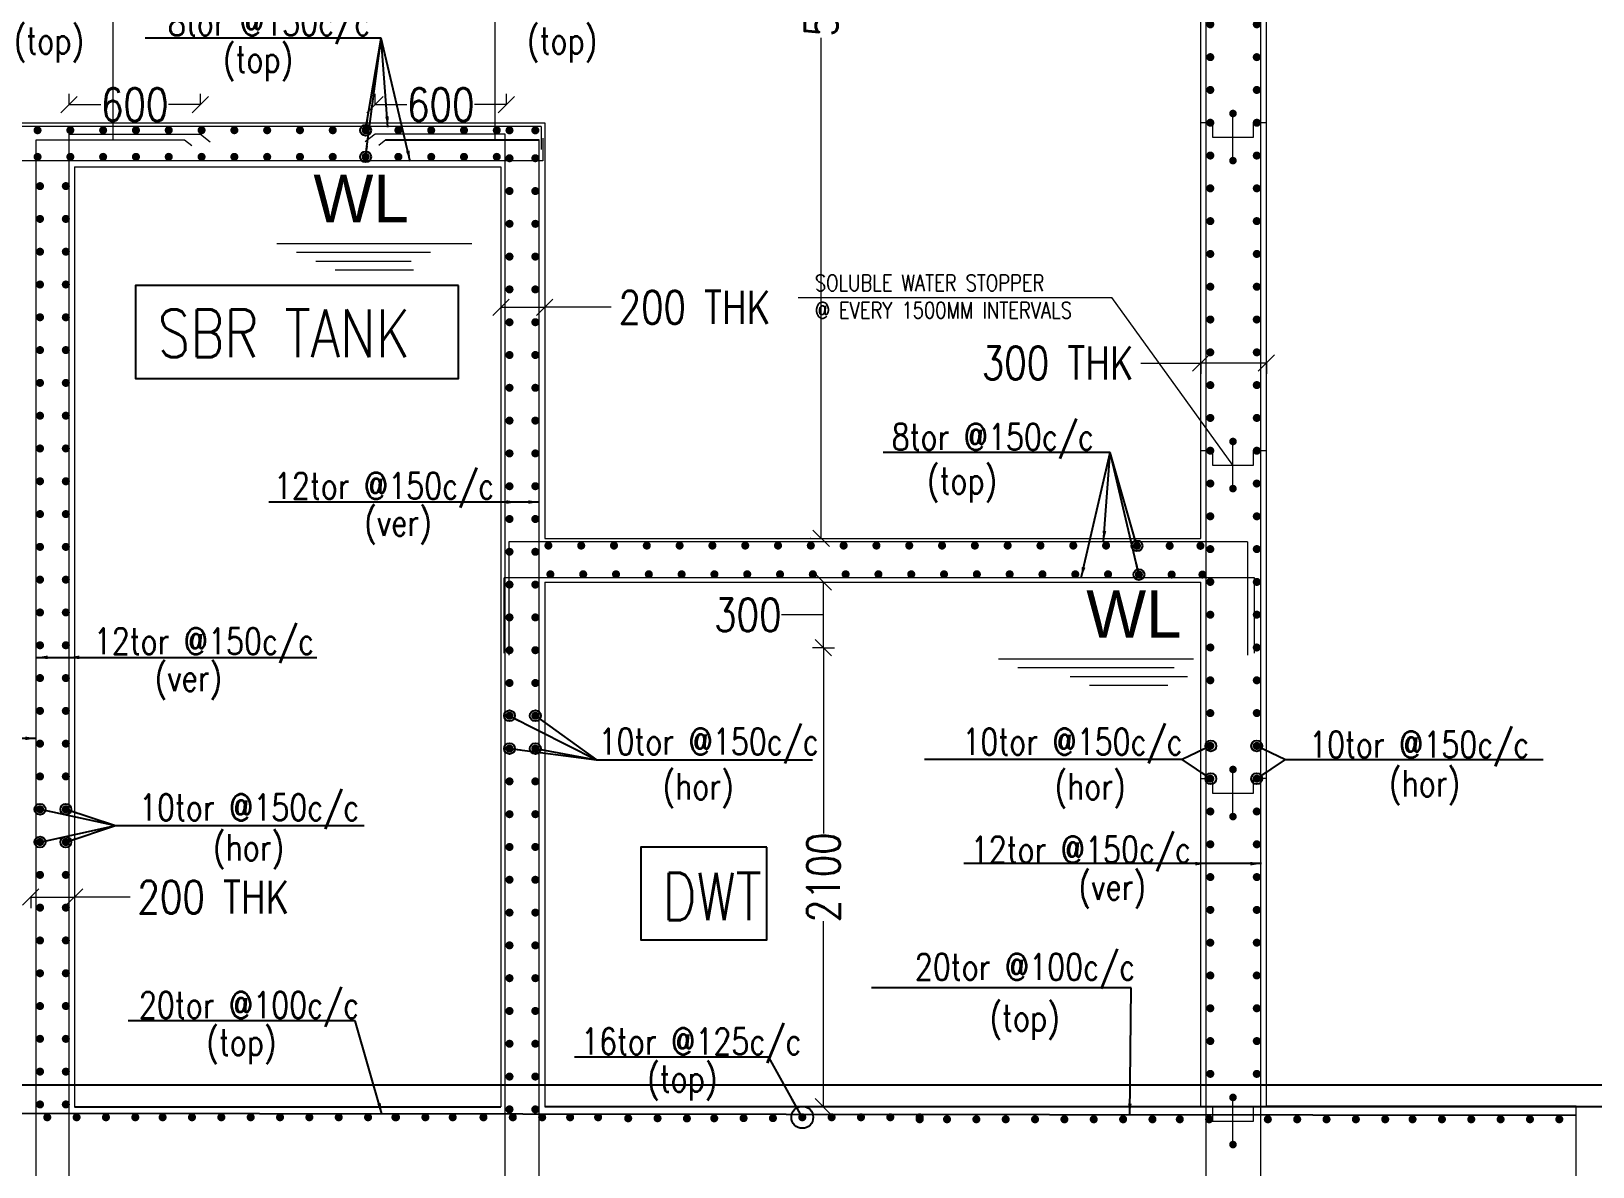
# Model space of a CAD drawing. Header units: millimetres. Extents: x -586673698 to -573385747, y -389867798 to -389752240.
# Drawn here: x -586549473 to -586542333, y -389843997 to -389838803 of the extents above; entities that cross this region are included whole.
import ezdxf
from ezdxf.enums import TextEntityAlignment as Align

# ---------------------------------------------------------------- set-up
doc = ezdxf.new("R2010")
doc.units = ezdxf.units.MM
doc.header["$LTSCALE"] = 100
for name, color, linetype, lineweight in [('BEAMS', 3, 'Continuous', 9), ('dim', 11, 'Continuous', 13), ('FOOTING', 6, 'Continuous', 13), ('REIN', 1, 'Continuous', 20)]:
    doc.layers.add(name, color=color, linetype=linetype, lineweight=lineweight)
for name, color, linetype in [('DT-PL-SHAFT', 230, 'Continuous'), ('Layer1', 7, 'Continuous'), ('text', 7, 'Continuous')]:
    doc.layers.add(name, color=color, linetype=linetype)
doc.styles.add('combine', font='romanc.shx', dxfattribs={"width": 0.8})
doc.styles.add('simplex-0.8', font='simplex.shx', dxfattribs={"width": 0.8})
doc.styles.add('TIMESNEWROMAN', font='times.ttf')
doc.dimstyles.new('75 ISO', dxfattribs={"dimtxt": 100, "dimasz": 75, "dimexe": 75, "dimexo": 0.7, "dimgap": 0.4, "dimtad": 0, "dimtoh": 1, "dimdec": 0, "dimdsep": 46, "dimtxsty": 'combine', "dimblk": 'OBLIQUE', "dimcen": 0, "dimclrd": 11, "dimclre": 2, "dimclrt": 4, "dimadec": 1, "dimazin": 2, "dimtfac": 1, "dimtdec": 0, "dimtmove": 2, "dimatfit": 3, "dimldrblk": 'OBLIQUE', "dimfxl": 0, "dimtolj": 1, "dimtzin": 0, "dimlwd": -1, "dimlwe": -1, "dimarcsym": 0})
doc.dimstyles.new('FOOTINF DIM', dxfattribs={"dimtxt": 250, "dimasz": 40, "dimexe": 50, "dimexo": 80, "dimgap": 35, "dimtad": 1, "dimtoh": 1, "dimdec": 0, "dimzin": 1, "dimdsep": 46, "dimtxsty": 'TIMESNEWROMAN', "dimblk": 'TICK', "dimcen": 2, "dimclrd": 7, "dimclre": 250, "dimclrt": 32, "dimadec": 1, "dimazin": 0, "dimtfac": 1, "dimtdec": 0, "dimtix": 1, "dimtmove": 1, "dimatfit": 3, "dimfxl": 0, "dimlwd": -1, "dimlwe": -1, "dimarcsym": 0})

# ---------------------------------------------------------------- blocks, each defined once
blk = doc.blocks.new('_Oblique')
at = {"color": 0, "linetype": 'ByBlock', "lineweight": -2}
blk.add_line((-0.5, -0.5), (0.5, 0.5), dxfattribs=at)
blk = doc.blocks.new('*D590')
at = {"layer": 'Defpoints', "color": 0, "transparency": 16777216}
for p in [(-586545652.9, -389841622.6, 30.4), (-586545850.7, -389843722.5), (-586545625.1, -389843722.5)]:
    blk.add_point(p, dxfattribs=at)
at = {"layer": 'dim', "color": 2, "transparency": 16777216}
for p, q in [((-586545850.4, -389841622.6), (-586545900.7, -389841622.6)), ((-586545850, -389843722.5), (-586545900.7, -389843722.5))]:
    blk.add_line(p, q, dxfattribs=at)
at = {"layer": 'dim', "color": 11, "transparency": 16777216}
for p, q in [((-586545850.7, -389841622.6), (-586545850.7, -389842472.1)), ((-586545850.7, -389843722.5), (-586545850.7, -389842872.9))]:
    blk.add_line(p, q, dxfattribs=at)
at = {"layer": 'dim', "color": 11, "transparency": 16777216, "xscale": 75, "yscale": 75, "zscale": 75}
for p, rotation in [((-586545850.7, -389841622.6), 90), ((-586545850.7, -389843722.5), 270)]:
    blk.add_blockref('_Oblique', p, dxfattribs=dict(at, rotation=rotation))
at = {"layer": 'dim', "color": 4, "transparency": 16777216, "insert": (-586545850.7, -389842672.5), "char_height": 150, "attachment_point": 5, "rotation": 90, "style": 'simplex-0.8'}
blk.add_mtext('\\A1;2100', dxfattribs=at)
blk = doc.blocks.new('*D591')
at = {"layer": 'Defpoints', "color": 0, "transparency": 16777216}
for p in [(-586545950.7, -389841322.6), (-586545850.7, -389841322.6), (-586545850.7, -389841622.6)]:
    blk.add_point(p, dxfattribs=at)
at = {"layer": 'dim', "color": 2, "transparency": 16777216}
for p, q in [((-586545851.4, -389841322.6), (-586545800.7, -389841322.6)), ((-586545850.7, -389841622.6), (-586545800.7, -389841622.6))]:
    blk.add_line(p, q, dxfattribs=at)
at = {"layer": 'dim', "color": 11, "transparency": 16777216}
for p, q in [((-586545850.7, -389841622.6), (-586545850.7, -389841322.6)), ((-586546041.1, -389841472.6), (-586546041.9, -389841472.6)), ((-586545850.7, -389841472.6), (-586546041.1, -389841472.6))]:
    blk.add_line(p, q, dxfattribs=at)
at = {"layer": 'dim', "color": 11, "transparency": 16777216, "xscale": 75, "yscale": 75, "zscale": 75}
for p, rotation in [((-586545850.7, -389841322.6), 90), ((-586545850.7, -389841622.6), 270)]:
    blk.add_blockref('_Oblique', p, dxfattribs=dict(at, rotation=rotation))
at = {"layer": 'dim', "color": 4, "transparency": 16777216, "insert": (-586546196.5, -389841472.6), "char_height": 150, "attachment_point": 5, "style": 'simplex-0.8'}
blk.add_mtext('\\A1;300', dxfattribs=at)
blk = doc.blocks.new('*U533')
at = {"layer": 'REIN', "lineweight": 13, "const_width": 18.4}
for points in [[(-97.1, 0, -1), (-115.5, 0, -1)], [(115.5, 0, -1), (97.1, 0, -1)]]:
    blk.add_lwpolyline(points, format="xyb", close=True, dxfattribs=at)
blk = doc.blocks.new('*U532')
at = {"layer": 'Layer1', "color": 0, "linetype": 'ByBlock', "lineweight": -2}
for p in [(0, 7500), (0, 7350), (0, 7200), (0, 7050), (0, 6900), (0, 6750), (0, 6600), (0, 6450), (0, 6300), (0, 6150), (0, 6000), (0, 5850), (0, 5700), (0, 5550), (0, 5400), (0, 5250), (0, 5100), (0, 4950), (0, 4800), (0, 4650), (0, 4500), (0, 4350), (0, 4200), (0, 4050), (0, 3900), (0, 3750), (0, 3600), (0, 3450), (0, 3300), (0, 3150), (0, 3000), (0, 2850), (0, 2700), (0, 2550), (0, 2400), (0, 2250), (0, 2100), (0, 1950), (0, 1800), (0, 1650), (0, 1500), (0, 1350), (0, 1200), (0, 1050), (0, 900), (0, 750), (0, 600), (0, 450), (0, 300), (0, 150), (0, 0)]:
    blk.add_blockref('*U533', p, dxfattribs=at)
blk = doc.blocks.new('*D595')
at = {"layer": 'Defpoints', "color": 0, "transparency": 16777216}
for p in [(-586544125.1, -389840140.5, 2.9), (-586543825.1, -389840140.5, 2.9), (-586544125.1, -389840320.5)]:
    blk.add_point(p, dxfattribs=at)
at = {"layer": 'dim', "color": 11, "transparency": 16777216}
for p in [(-586544399, -389840320.5), (-586543825.1, -389840320.5)]:
    blk.add_line(p, (-586544125.1, -389840320.5), dxfattribs=at)
at = {"layer": 'dim', "color": 2, "transparency": 16777216}
for p, q in [((-586544125.1, -389840319.8), (-586544125.1, -389840370.5)), ((-586543825.1, -389840319.8), (-586543825.1, -389840370.5))]:
    blk.add_line(p, q, dxfattribs=at)
at = {"layer": 'dim', "color": 11, "transparency": 16777216, "xscale": 75, "yscale": 75, "zscale": 75, "rotation": 180}
blk.add_blockref('_Oblique', (-586544125.1, -389840320.5), dxfattribs=at)
at = {"layer": 'dim', "color": 11, "transparency": 16777216, "xscale": 75, "yscale": 75, "zscale": 75}
blk.add_blockref('_Oblique', (-586543825.1, -389840320.5), dxfattribs=at)
at = {"layer": 'dim', "color": 4, "transparency": 16777216, "insert": (-586544779.4, -389840320.5), "char_height": 150, "attachment_point": 5, "style": 'simplex-0.8'}
blk.add_mtext('\\A1;300 THK', dxfattribs=at)
blk = doc.blocks.new('TICK')
at = {"color": 13, "const_width": 0.1}
for points in [[(0, -3), (0, 3)], [(-2.121, -2.121), (2.121, 2.121)], [(-3, 0), (3, 0)]]:
    blk.add_lwpolyline(points, dxfattribs=at)
blk = doc.blocks.new('*D629')
at = {"layer": 'Defpoints', "color": 0, "transparency": 16777216}
for p in [(-586547325.2, -389840009.1, 2.9), (-586547125.2, -389839999.6, 2.9), (-586547125.2, -389840065.6)]:
    blk.add_point(p, dxfattribs=at)
at = {"layer": 'dim', "color": 2, "transparency": 16777216}
for p, q in [((-586547325.2, -389840064.9), (-586547325.2, -389840115.6)), ((-586547125.2, -389840064.9), (-586547125.2, -389840115.6))]:
    blk.add_line(p, q, dxfattribs=at)
at = {"layer": 'dim', "color": 11, "transparency": 16777216}
for p in [(-586547325.2, -389840065.6), (-586546820.8, -389840065.6)]:
    blk.add_line(p, (-586547125.2, -389840065.6), dxfattribs=at)
at = {"layer": 'dim', "color": 11, "transparency": 16777216, "xscale": 75, "yscale": 75, "zscale": 75, "rotation": 180}
blk.add_blockref('_Oblique', (-586547325.2, -389840065.6), dxfattribs=at)
at = {"layer": 'dim', "color": 11, "transparency": 16777216, "xscale": 75, "yscale": 75, "zscale": 75}
blk.add_blockref('_Oblique', (-586547125.2, -389840065.6), dxfattribs=at)
at = {"layer": 'dim', "color": 4, "transparency": 16777216, "insert": (-586546440.4, -389840065.6), "char_height": 150, "attachment_point": 5, "style": 'simplex-0.8'}
blk.add_mtext('\\A1;200 THK', dxfattribs=at)
blk = doc.blocks.new('*D630')
at = {"layer": 'Defpoints', "color": 0, "transparency": 16777216}
for p in [(-586549475.2, -389842706.8, 2.9), (-586549275.2, -389842706.7, 2.9), (-586549275.2, -389842763.2)]:
    blk.add_point(p, dxfattribs=at)
at = {"layer": 'dim', "color": 2, "transparency": 16777216}
for p, q in [((-586549475.2, -389842762.5), (-586549475.2, -389842813.2)), ((-586549275.2, -389842762.5), (-586549275.2, -389842813.2))]:
    blk.add_line(p, q, dxfattribs=at)
at = {"layer": 'dim', "color": 11, "transparency": 16777216}
for p in [(-586549475.2, -389842763.2), (-586549020.8, -389842763.2)]:
    blk.add_line(p, (-586549275.2, -389842763.2), dxfattribs=at)
at = {"layer": 'dim', "color": 11, "transparency": 16777216, "xscale": 75, "yscale": 75, "zscale": 75, "rotation": 180}
blk.add_blockref('_Oblique', (-586549475.2, -389842763.2), dxfattribs=at)
at = {"layer": 'dim', "color": 11, "transparency": 16777216, "xscale": 75, "yscale": 75, "zscale": 75}
blk.add_blockref('_Oblique', (-586549275.2, -389842763.2), dxfattribs=at)
at = {"layer": 'dim', "color": 4, "transparency": 16777216, "insert": (-586548640.4, -389842763.2), "char_height": 150, "attachment_point": 5, "style": 'simplex-0.8'}
blk.add_mtext('\\A1;200 THK', dxfattribs=at)
blk = doc.blocks.new('*D632')
at = {"layer": 'Defpoints', "color": 0, "transparency": 16777216}
for p in [(-586545860.9, -389836121.5, 1272), (-586545860.9, -389836121.5), (-586545860.9, -389841122.6, 1292.3)]:
    blk.add_point(p, dxfattribs=at)
at = {"layer": 'dim', "color": 11, "transparency": 16777216}
for p, q in [((-586545860.9, -389836121.5), (-586545860.9, -389838410.2)), ((-586545860.9, -389841122.6), (-586545860.9, -389838833.8))]:
    blk.add_line(p, q, dxfattribs=at)
at = {"layer": 'dim', "color": 2, "transparency": 16777216}
for p, q in [((-586545812.9, -389836121.5), (-586545810.9, -389836121.5)), ((-586545908.9, -389841122.6), (-586545910.9, -389841122.6))]:
    blk.add_line(p, q, dxfattribs=at)
at = {"layer": 'dim', "color": 11, "transparency": 16777216, "xscale": 75, "yscale": 75, "zscale": 75}
for p, rotation in [((-586545860.9, -389836121.5), 90), ((-586545860.9, -389841122.6), 270)]:
    blk.add_blockref('_Oblique', p, dxfattribs=dict(at, rotation=rotation))
at = {"layer": 'dim', "color": 4, "transparency": 16777216, "insert": (-586545860.9, -389838622), "char_height": 150, "attachment_point": 5, "rotation": 90, "style": 'simplex-0.8'}
blk.add_mtext('\\A1;\\A1;5000', dxfattribs=at)
blk = doc.blocks.new('*D636')
at = {"layer": 'Defpoints', "color": 0, "transparency": 16777216}
for p in [(-586548699.8, -389839138.7), (-586549300.2, -389839274.6, 2.6), (-586548699.8, -389839274.6, 2.6)]:
    blk.add_point(p, dxfattribs=at)
at = {"layer": 'dim', "color": 2, "transparency": 16777216}
for p, q in [((-586549300.2, -389839139.4), (-586549300.2, -389839088.7)), ((-586548699.8, -389839139.4), (-586548699.8, -389839088.7))]:
    blk.add_line(p, q, dxfattribs=at)
at = {"layer": 'dim', "color": 11, "transparency": 16777216}
for p, q in [((-586549300.2, -389839138.7), (-586549154.7, -389839138.7)), ((-586548699.8, -389839138.7), (-586548845.3, -389839138.7))]:
    blk.add_line(p, q, dxfattribs=at)
at = {"layer": 'dim', "color": 11, "transparency": 16777216, "xscale": 75, "yscale": 75, "zscale": 75, "rotation": 180}
blk.add_blockref('_Oblique', (-586549300.2, -389839138.7), dxfattribs=at)
at = {"layer": 'dim', "color": 11, "transparency": 16777216, "xscale": 75, "yscale": 75, "zscale": 75}
blk.add_blockref('_Oblique', (-586548699.8, -389839138.7), dxfattribs=at)
at = {"layer": 'dim', "color": 4, "transparency": 16777216, "insert": (-586549000, -389839138.7), "char_height": 150, "attachment_point": 5, "style": 'simplex-0.8'}
blk.add_mtext('\\A1;600', dxfattribs=at)
blk = doc.blocks.new('*D637')
at = {"layer": 'Defpoints', "color": 0, "transparency": 16777216}
for p in [(-586547900.7, -389839138.7), (-586547900.7, -389839274.4, 2.6), (-586547300.2, -389839274.4, 2.6)]:
    blk.add_point(p, dxfattribs=at)
at = {"layer": 'dim', "color": 2, "transparency": 16777216}
for p, q in [((-586547900.7, -389839139.4), (-586547900.7, -389839088.7)), ((-586547300.2, -389839139.4), (-586547300.2, -389839088.7))]:
    blk.add_line(p, q, dxfattribs=at)
at = {"layer": 'dim', "color": 11, "transparency": 16777216}
for p, q in [((-586547900.7, -389839138.7), (-586547755.1, -389839138.7)), ((-586547300.2, -389839138.7), (-586547445.8, -389839138.7))]:
    blk.add_line(p, q, dxfattribs=at)
at = {"layer": 'dim', "color": 11, "transparency": 16777216, "xscale": 75, "yscale": 75, "zscale": 75, "rotation": 180}
blk.add_blockref('_Oblique', (-586547900.7, -389839138.7), dxfattribs=at)
at = {"layer": 'dim', "color": 11, "transparency": 16777216, "xscale": 75, "yscale": 75, "zscale": 75}
blk.add_blockref('_Oblique', (-586547300.2, -389839138.7), dxfattribs=at)
at = {"layer": 'dim', "color": 4, "transparency": 16777216, "insert": (-586547600.4, -389839138.7), "char_height": 150, "attachment_point": 5, "style": 'simplex-0.8'}
blk.add_mtext('\\A1;600', dxfattribs=at)
blk = doc.blocks.new('R5T')
at = {"layer": 'REIN', "color": 4, "lineweight": 20}
for p, q in [((3073208.5, -1156624.9), (3073208.5, -1156515.7)), ((3073133, -1156537), (3073161, -1156537)), ((3073161, -1156570.3), (3073161, -1156537)), ((3073283, -1156536.5), (3073256.1, -1156536.5)), ((3073256.1, -1156536.5), (3073256.1, -1156570.3)), ((3073256.1, -1156570.3), (3073161, -1156570.3))]:
    blk.add_line(p, q, dxfattribs=at)
at = {"layer": 'REIN', "color": 4, "linetype": 'Continuous', "lineweight": 20, "const_width": 8.82}
for points in [[(3073204.1, -1156515.7, 1), (3073212.9, -1156515.7, 1)], [(3073204.1, -1156624.9, 1), (3073212.9, -1156624.9, 1)]]:
    blk.add_lwpolyline(points, format="xyb", close=True, dxfattribs=at)
blk = doc.blocks.new('*U537')
at = {"layer": 'REIN', "lineweight": 13, "const_width": 18.4}
blk.add_lwpolyline([(9.2, 0, -1), (-9.2, 0, -1)], format="xyb", close=True, dxfattribs=at)

msp = doc.modelspace()

# ---------------------------------------------------------------- linework, layer by layer
at = {"color": 13, "lineweight": 5}
for p, q in [((-586549098.9, -389839299.6, -1289.9), (-586549098.9, -389838748.4, -1289.9)), ((-586547351.8, -389839299.6, -1289.9), (-586547351.8, -389838748.4, -1289.9)), ((-586545965.9, -389840020.2, -1271.7), (-586544532.4, -389840020.2, -1271.7)), ((-586543978, -389840787.1, -1286.2), (-586544532.4, -389840020.2, -1271.7))]:
    msp.add_line(p, q, dxfattribs=at)
at = {"color": 1}
for p, q in [((-586547850.9, -389839299.6, -1289.9), (-586547150.2, -389839299.5, -1283)), ((-586553275.1, -389843747.6, -1243.1), (-586542409.3, -389843760.4, -1271))]:
    msp.add_line(p, q, dxfattribs=at)
for p, q in [((-586566519.8, -389843621.2, -1271), (-586540153.7, -389843621.2, -1271)), ((-586544736.7, -389843721.2, -1271), (-586540153.7, -389843721.2, -1271))]:
    msp.add_line(p, q)
at = {"color": 3}
for p, q in [((-586549275.2, -389843722.6, -1284.5), (-586547325.2, -389843722.6, -1336.4)), ((-586544125.1, -389843722.6, -1268), (-586547125.2, -389843722.4, -1281.5)), ((-586542409.3, -389843721.4, -1271), (-586543825.1, -389843721.4, -1226.8))]:
    msp.add_line(p, q, dxfattribs=at)
at = {"layer": 'BEAMS', "elevation": -1271}
msp.add_lwpolyline([(-586542408.7, -389844772.6), (-586542408.7, -389844290.6), (-586542469.8, -389844277.8), (-586542347.2, -389844264.8), (-586542409.3, -389844232.1), (-586542409.3, -389843721.4)], dxfattribs=at)
at = {"layer": 'dim'}
for p, q in [((-586545948.4, -389842135.7, -1246.7), (-586546888.2, -389842135.7, -1294.5)), ((-586542579.6, -389842134.5, -1312.1), (-586543738, -389842134.5, -1274.1)), ((-586547998.4, -389842435.7, -1294.5), (-586549088, -389842435.7, -1294.5))]:
    msp.add_line(p, q, dxfattribs=at)
at = {"layer": 'DT-PL-SHAFT', "color": 215, "lineweight": 15, "ltscale": 5, "true_color": 0xa953a0}
msp.add_line((-586547075.5, -389841622.6, -1288.4), (-586544125.1, -389841622.6, -1240.6), dxfattribs=at)
at = {"layer": 'DT-PL-SHAFT', "color": 11, "lineweight": 15, "ltscale": 5, "true_color": 0xf27172}
for points, elevation in [([(-586547735.7, -389839855.5), (-586548171.7, -389839855.5)], -1280.3), ([(-586547724.6, -389839895.8), (-586548082.8, -389839895.8)], -1280.3), ([(-586544186.7, -389841755.5), (-586544722.7, -389841755.5)], -1283.3), ([(-586544275.6, -389841795.8), (-586544633.8, -389841795.8)], -1283.3)]:
    msp.add_lwpolyline(points, dxfattribs=dict(at, elevation=elevation))
at = {"layer": 'FOOTING', "color": 3, "linetype": 'Continuous', "lineweight": 9, "ltscale": 0.8}
for p, q in [((-586549775.2, -389839222.6, -1288.4), (-586547125.2, -389839222.6, -1295)), ((-586549175.2, -389839422.6, -1285.3), (-586548725.2, -389839422.6, -1285.3)), ((-586547125.2, -389841122.5, -1281.5), (-586544124.8, -389841122.6, -1237.6))]:
    msp.add_line(p, q, dxfattribs=at)
at = {"layer": 'Layer1'}
for points, elevation in [([(-586547518.9, -389839966.7), (-586548996, -389839966.7), (-586548996, -389840391.7), (-586547518.9, -389840391.7)], -1289.2), ([(-586546109.6, -389842534.3), (-586546685, -389842534.3), (-586546685, -389842959.3), (-586546109.6, -389842959.3)], -2567.6)]:
    msp.add_lwpolyline(points, close=True, dxfattribs=dict(at, elevation=elevation))
at = {"layer": 'REIN', "lineweight": 13}
for p, q in [((-586547140.7, -389839238.3, -1300.1), (-586549759.6, -389839238.3, -1289.8)), ((-586549450.2, -389839299.6, -1289.9), (-586548772.4, -389839299.6, -1289.9)), ((-586549300.2, -389839274.6, -1286), (-586548699.8, -389839274.6, -1286)), ((-586548699.8, -389839274.6, -1286), (-586548654.1, -389839309.1, -1288.5)), ((-586547900.7, -389839274.4, -1321.6), (-586547946.3, -389839308.9, -1324.1)), ((-586547305.4, -389839274.4, -1321.6), (-586547900.7, -389839274.4, -1321.6)), ((-586543911.5, -389841138.3, -1240.2), (-586547288.8, -389841138.3, -1300.3))]:
    msp.add_line(p, q, dxfattribs=at)
at = {"layer": 'REIN', "lineweight": 13, "const_width": 18.4, "elevation": -1304.1}
for points in [[(-586549453.4, -389839255.8, 1), (-586549435, -389839255.8, 1)], [(-586549303.4, -389839255.8, 1), (-586549285, -389839255.8, 1)], [(-586549153.4, -389839255.8, 1), (-586549135, -389839255.8, 1)], [(-586549003.4, -389839255.8, 1), (-586548985, -389839255.8, 1)], [(-586548853.4, -389839255.8, 1), (-586548835, -389839255.8, 1)], [(-586548703.4, -389839255.8, 1), (-586548685, -389839255.8, 1)], [(-586548553.4, -389839255.8, 1), (-586548535, -389839255.8, 1)], [(-586548403.4, -389839255.8, 1), (-586548385, -389839255.8, 1)], [(-586548253.4, -389839255.8, 1), (-586548235, -389839255.8, 1)], [(-586548103.4, -389839255.8, 1), (-586548085, -389839255.8, 1)], [(-586547953.4, -389839255.8, 1), (-586547935, -389839255.8, 1)], [(-586547803.4, -389839255.8, 1), (-586547785, -389839255.8, 1)], [(-586547653.4, -389839255.8, 1), (-586547635, -389839255.8, 1)], [(-586547503.4, -389839255.8, 1), (-586547485, -389839255.8, 1)], [(-586547353.4, -389839255.8, 1), (-586547335, -389839255.8, 1)]]:
    msp.add_lwpolyline(points, format="xyb", close=True, dxfattribs=at)

# ---------------------------------------------------------------- block references
at = {"layer": 'Layer1', "color": 0, "linetype": 'ByBlock', "lineweight": -2, "extrusion": (0, 0, -1), "zscale": -1}
for p in [(586547286.1, -389839256.3, 1271), (586547168, -389839256.3, 1271), (586549432.9, -389839961.4, 1271), (586549314.8, -389839961.4, 1271), (586547286.1, -389839983.9, 1271), (586547168, -389839983.9, 1271), (586549432.9, -389840111.4, 1271), (586549314.8, -389840111.4, 1271), (586547286.1, -389840133.9, 1271), (586547168, -389840133.9, 1271), (586549432.9, -389840261.4, 1271), (586549314.8, -389840261.4, 1271), (586547286.1, -389840283.9, 1271), (586547168, -389840283.9, 1271), (586549432.9, -389840411.4, 1271), (586549314.8, -389840411.4, 1271), (586547286.1, -389840433.9, 1271), (586547168, -389840433.9, 1271), (586549432.9, -389840561.4, 1271), (586549314.8, -389840561.4, 1271), (586547286.1, -389840583.9, 1271), (586547168, -389840583.9, 1271), (586549432.9, -389840711.4, 1271), (586549314.8, -389840711.4, 1271), (586547286.1, -389840733.9, 1271), (586547168, -389840733.9, 1271), (586549432.9, -389840861.4, 1271), (586549314.8, -389840861.4, 1271), (586547286.1, -389840883.9, 1271), (586547168, -389840883.9, 1271), (586549432.9, -389841011.4, 1271), (586549314.8, -389841011.4, 1271), (586547286.1, -389841033.9, 1271), (586547168, -389841033.9, 1271), (586549432.9, -389841161.4, 1271), (586549314.8, -389841161.4, 1271), (586547286.1, -389841183.9, 1271), (586547168, -389841183.9, 1271), (586547108.3, -389841155.5, 1271), (586546958.3, -389841155.5, 1271), (586546808.3, -389841155.5, 1271), (586546658.3, -389841155.5, 1271), (586546508.3, -389841155.5, 1271), (586546358.3, -389841155.5, 1271), (586546208.3, -389841155.5, 1271), (586546058.3, -389841155.5, 1271), (586545908.3, -389841155.5, 1271), (586545758.3, -389841155.5, 1271), (586545758.3, -389841155.5, 1271), (586545608.3, -389841155.5, 1271), (586545458.3, -389841155.5, 1271), (586545308.3, -389841155.5, 1271), (586545158.3, -389841155.5, 1271), (586545008.3, -389841155.5, 1271), (586544858.3, -389841155.5, 1271), (586544708.3, -389841155.5, 1271), (586544558.3, -389841155.5, 1271), (586544417.4, -389841156.7, 1271), (586544267.4, -389841156.7, 1271), (586544126.6, -389841156.7, 1271), (586549432.9, -389841761.4, 1271), (586549314.8, -389841761.4, 1271), (586547286.1, -389841783.9, 1271), (586547168, -389841783.9, 1271), (586549432.9, -389841911.4, 1271), (586549314.8, -389841911.4, 1271), (586547286.1, -389841933.9, 1271), (586547168, -389841933.9, 1271), (586549432.9, -389842061.4, 1271), (586549314.8, -389842061.4, 1271), (586547286.1, -389842083.9, 1271), (586547168, -389842083.9, 1271), (586549432.9, -389842211.4, 1271), (586549314.8, -389842211.4, 1271), (586547286.1, -389842233.9, 1271), (586547168, -389842233.9, 1271), (586549432.9, -389842361.4, 1271), (586549314.8, -389842361.4, 1271), (586547286.1, -389842383.9, 1271), (586547168, -389842383.9, 1271), (586549432.9, -389842511.4, 1271), (586549314.8, -389842511.4, 1271), (586547286.1, -389842533.9, 1271), (586547168, -389842533.9, 1271), (586549432.9, -389842661.4, 1271), (586549314.8, -389842661.4, 1271), (586547286.1, -389842683.9, 1271), (586547168, -389842683.9, 1271), (586549432.9, -389842811.4, 1271), (586549314.8, -389842811.4, 1271), (586547286.1, -389842833.9, 1271), (586547168, -389842833.9, 1271), (586549432.9, -389842961.4, 1271), (586549314.8, -389842961.4, 1271), (586547286.1, -389842983.9, 1271), (586547168, -389842983.9, 1271), (586549432.9, -389843111.4, 1271), (586549314.8, -389843111.4, 1271), (586547286.1, -389843133.9, 1271), (586547168, -389843133.9, 1271), (586549432.9, -389843261.4, 1271), (586549314.8, -389843261.4, 1271), (586547286.1, -389843283.9, 1271), (586547168, -389843283.9, 1271), (586549432.9, -389843411.4, 1271), (586549314.8, -389843411.4, 1271), (586547286.1, -389843433.9, 1271), (586547168, -389843433.9, 1271), (586549432.9, -389843561.4, 1271), (586549314.8, -389843561.4, 1271), (586547286.1, -389843583.9, 1271), (586547168, -389843583.9, 1271), (586549432.9, -389843711.4, 1271), (586549399.8, -389843770.2, 1271), (586549314.8, -389843711.4, 1271), (586549265.6, -389843770.2, 1271), (586549131.4, -389843770.2, 1271), (586548997.2, -389843770.2, 1271), (586548872.2, -389843770.2, 1271), (586548738, -389843770.2, 1271), (586548603.8, -389843770.2, 1271), (586548469.6, -389843770.2, 1271), (586548335.4, -389843770.2, 1271), (586548201.2, -389843770.2, 1271), (586548067, -389843770.2, 1271), (586547932.8, -389843770.2, 1271), (586547807.8, -389843770.2, 1271), (586547804.9, -389843770.2, 1271), (586547670.7, -389843770.2, 1271), (586547545.7, -389843770.2, 1271), (586547405.2, -389843770.2, 1271), (586547286.1, -389843733.9, 1271), (586547271, -389843770.2, 1271), (586547168, -389843733.9, 1271), (586547136.8, -389843770.2, 1271), (586547008.9, -389843770.2, 1271), (586546881, -389843770.2, 1271), (586545947.4, -389843770.2, 1271), (586545813.2, -389843770.2, 1271), (586545679, -389843770.2, 1271), (586545544.8, -389843770.2, 1271), (586545410.6, -389843770.2, 1271), (586546743.4, -389843774.8, 1271), (586546609.2, -389843774.5, 1271), (586546475, -389843775.5, 1271), (586546350, -389843774.8, 1271), (586546215.8, -389843774.1, 1271), (586546081.6, -389843774.1, 1271), (586545410.6, -389843779.4, 1271), (586545285.6, -389843779.4, 1271), (586545151.4, -389843779.4, 1271), (586545017.2, -389843779.4, 1271), (586544883, -389843779.4, 1271), (586544748.8, -389843779.4, 1271), (586544614.6, -389843779.4, 1271), (586544480.4, -389843779.4, 1271), (586544346.2, -389843779.4, 1271), (586544221.2, -389843779.4, 1271), (586544087, -389843779.4, 1271), (586543818.6, -389843779.4, 1271), (586543684.4, -389843779.4, 1271), (586543550.2, -389843779.4, 1271), (586543416, -389843779.4, 1271), (586543281.8, -389843779.4, 1271), (586543156.8, -389843779.4, 1271), (586543022.6, -389843779.4, 1271), (586542888.4, -389843779.4, 1271), (586542754.2, -389843779.4, 1271), (586542620, -389843779.4, 1271), (586542485.8, -389843779.4, 1271)]:
    msp.add_blockref('*U537', p, dxfattribs=at)
at = {"layer": 'text', "color": 7, "xscale": -1.97445126585514, "yscale": 1.97445126585514, "zscale": 1.97445126585514}
for p in [(-580476077.6, -387557195.5, -1286.2), (-580476077.6, -387558695.5, -1286.2), (-580476077.6, -387560195.5, -1286.2)]:
    msp.add_blockref('R5T', p, dxfattribs=at)

# ---------------------------------------------------------------- texts
at = {"layer": 'DT-PL-SHAFT', "color": 140, "lineweight": 15, "style": 'simplex-0.8', "width": 0.8}
for s, p in [('SBR TANK', (-586548895, -389840293.3, -1294.3)), ('DWT', (-586546587, -389842869.2, -2572.7))]:
    msp.add_text(s, height=217.15, dxfattribs=at).set_placement(p)
at = {"layer": 'text', "color": 4, "style": 'simplex-0.8', "width": 0.8}
for s, height, p in [('8tor @150c/c', 119.993, (-586547922.2, -389838858.4, -52.2)), ('(top)', 119.99, (-586549231.9, -389838941.8, -1289.9)), ('(top)', 119.99, (-586546885.1, -389838941.8, -1289.9)), ('(top)', 119.99, (-586548275.4, -389839026.9, -52.2)), ('8tor @150c/c', 119.993, (-586544612.9, -389840754.2, -1243.7)), ('12tor @150c/c', 119.993, (-586547355.5, -389840978.2, -1290.7)), ('(top)', 119.99, (-586545056.4, -389840954.2, -1243.7)), ('(ver)', 119.99, (-586547642.2, -389841146.4, -1290.7)), ('10tor @150c/c', 119.993, (-586545871.3, -389842147.6, -1287.7)), ('10tor @150c/c', 119.993, (-586544207.4, -389842148.2, -1291.5)), ('10tor @150c/c', 119.993, (-586542622.2, -389842161.2, -1274.1)), ('(hor)', 119.99, (-586546261.4, -389842352.2, -1324.9)), ('(hor)', 119.99, (-586544469, -389842352.5, -1321.9)), ('(hor)', 119.99, (-586542939.8, -389842338.9, -1274.7)), ('10tor @150c/c', 119.993, (-586547972.2, -389842449, -1294.5)), ('(hor)', 119.99, (-586548316.9, -389842631.8, -1294.5)), ('12tor @150c/c', 119.993, (-586544169.2, -389842641.4, -1267.9)), ('(ver)', 119.99, (-586544376.1, -389842811.6, -2603)), ('20tor @100c/c', 119.993, (-586544424.8, -389843178.2, 3.8)), ('20tor @100c/c', 119.993, (-586547972.9, -389843353.1, 3.8)), ('(top)', 119.99, (-586544770.2, -389843411.4, 3.8)), ('(top)', 119.99, (-586548351.7, -389843522.8, 3.8)), ('16tor @125c/c', 119.993, (-586545950.9, -389843519.1, 59.9)), ('(top)', 119.99, (-586546335.8, -389843689.3, 59.9))]:
    msp.add_text(s, height=height, dxfattribs=at).set_placement(p, align=Align.BOTTOM_RIGHT)
at = {"layer": 'text', "color": 4, "insert": (-586545889.7, -389839916.5, -1248.8), "char_height": 75, "width": 5753.674, "attachment_point": 1, "style": 'simplex-0.8'}
msp.add_mtext('SOLUBLE WATER STOPPER \\P@ EVERY 1500MM INTERVALS', dxfattribs=at)

# ---------------------------------------------------------------- dimensions: what is measured, and where the dimension line sits
at = {"layer": 'dim'}
dim = msp.add_linear_dim(base=(-586548699.8, -389839138.7, -1292.4), p1=(-586549300.2, -389839274.6, -1289.9), p2=(-586548699.8, -389839274.6, -1289.9), angle=180, dimstyle='75 ISO', override={"dimtxt": 150, "dimexe": 50, "dimtxsty": 'simplex-0.8', "dimtmove": 1}, dxfattribs=at)
dim.commit()
dim.dimension.update_dxf_attribs({"geometry": '*D636', "text_midpoint": (-586549000, -389839138.7, -1292.4)})
dim = msp.add_linear_dim(base=(-586547900.6589, -389839138.7308, -1292.4429), p1=(-586547300.2227, -389839274.4426, -1289.8828), p2=(-586547900.6589, -389839274.4426, -1289.8828), dimstyle='75 ISO', override={"dimtxt": 150, "dimexe": 50, "dimtxsty": 'simplex-0.8', "dimtmove": 1}, dxfattribs=at)
dim.commit()
dim.dimension.update_dxf_attribs({"geometry": '*D637', "text_midpoint": (-586547600.4408, -389839138.7308, -1292.4429)})
for base, p1, p2, picture, middle in [((-586547125.2, -389840065.6, -1291.3), (-586547325.2, -389840009.1, -1288.4), (-586547125.2, -389839999.6, -1288.4), '*D629', (-586546440.4, -389840147, -1291.3)), ((-586549275.2, -389842763.2, -1314.8), (-586549475.2, -389842706.8, -1311.9), (-586549275.2, -389842706.7, -1311.9), '*D630', (-586548640.4, -389842844.6, -1314.8))]:
    dim = msp.add_linear_dim(base=base, p1=p1, p2=p2, text='<> THK', dimstyle='75 ISO', override={"dimtxt": 150, "dimexe": 50, "dimtxsty": 'simplex-0.8', "dimtmove": 1, "dimfxl": 0.7, "dimfxlon": 1}, dxfattribs=at)
    dim.commit()
    dim.dimension.update_dxf_attribs({"geometry": picture, "text_midpoint": middle, "dimtype": 160})
dim = msp.add_linear_dim(base=(-586544125.1, -389840320.5, -1237.6), p1=(-586543825.1, -389840140.5, -1234.7), p2=(-586544125.1, -389840140.5, -1234.7), angle=180, text='<> THK', dimstyle='75 ISO', override={"dimtxt": 150, "dimexe": 50, "dimtxsty": 'simplex-0.8', "dimtmove": 1, "dimfxl": 0.7, "dimfxlon": 1}, dxfattribs=at)
dim.commit()
dim.dimension.update_dxf_attribs({"geometry": '*D595', "text_midpoint": (-586544779.4, -389840310.2, -1237.6), "dimtype": 160})

# ---------------------------------------------------------------- leaders
at = {"color": 13, "lineweight": 5}
for points, override in [([(-586547944.2, -389839255.8, -43.7), (-586547872.2, -389838834.7, -43.7), (-586548952.6, -389838834.7, -43.7)], {"dimasz": 50, "dimtad": 0, "dimclrd": 11, "dimldrblk": 'Origin', "dimfxl": 100, "dimfxlon": 1, "dimarcsym": 1}), ([(-586547842.5, -389839242.5, -40.1), (-586547872.2, -389838834.7, -40.1)], {"dimasz": 50, "dimtad": 0, "dimclrd": 11, "dimfxl": 100, "dimfxlon": 1, "dimarcsym": 1}), ([(-586544417.4, -389841156.7, -1286.2), (-586544539.8, -389840730.5, -1286.2), (-586545578, -389840730.5, -1286.2)], {"dimasz": 50, "dimtad": 0, "dimclrd": 11, "dimldrblk": 'Origin', "dimfxl": 100, "dimfxlon": 1, "dimarcsym": 1}), ([(-586544569.5, -389841138.3, -1282.6), (-586544539.8, -389840730.5, -1282.6)], {"dimasz": 50, "dimtad": 0, "dimclrd": 11, "dimfxl": 100, "dimfxlon": 1, "dimarcsym": 1}), ([(-586547250.2, -389840956.4, -1285.7), (-586548386.6, -389840956.4, -1285.7)], {"dimasz": 50, "dimtad": 0, "dimclrd": 11, "dimfxl": 100, "dimfxlon": 1, "dimarcsym": 1}), ([(-586547150.1, -389840956.4, -1284.1), (-586548136.6, -389840956.4, -1284.1)], {"dimasz": 50, "dimtad": 0, "dimclrd": 11, "dimfxl": 100, "dimfxlon": 1, "dimarcsym": 1}), ([(-586547286.1, -389841933.9, -1289.4), (-586546888.2, -389842135.7, -1289.4)], {"dimasz": 50, "dimtad": 0, "dimclrd": 11, "dimldrblk": 'Origin', "dimfxl": 100, "dimfxlon": 1, "dimarcsym": 1}), ([(-586547168, -389841933.9, -1289.4), (-586546888.2, -389842135.7, -1289.4), (-586545900.5, -389842135.7, -1289.4)], {"dimasz": 50, "dimtad": 0, "dimclrd": 11, "dimldrblk": 'Origin', "dimfxl": 100, "dimfxlon": 1, "dimarcsym": 1}), ([(-586549450, -389842037.1, -1283.6), (-586550736.2, -389842037.1, -1283.6)], {"dimasz": 50, "dimtad": 0, "dimclrd": 11, "dimfxl": 100, "dimfxlon": 1, "dimarcsym": 1}), ([(-586547286.1, -389842083.9, -1289.4), (-586546887.8, -389842135.1, -1289.4)], {"dimasz": 50, "dimtad": 0, "dimclrd": 11, "dimldrblk": 'Origin', "dimfxl": 100, "dimfxlon": 1, "dimarcsym": 1}), ([(-586547168, -389842083.9, -1289.4), (-586546888.2, -389842135.7, -1289.4)], {"dimasz": 50, "dimtad": 0, "dimclrd": 11, "dimldrblk": 'Origin', "dimfxl": 100, "dimfxlon": 1, "dimarcsym": 1}), ([(-586544079.3, -389842071.6, -1286.4), (-586544210.4, -389842134.5, -1286.4), (-586545389.2, -389842134.5, -1286.4)], {"dimasz": 50, "dimtad": 0, "dimclrd": 11, "dimldrblk": 'Origin', "dimfxl": 100, "dimfxlon": 1, "dimarcsym": 1}), ([(-586543869.1, -389842071.6, -1286.4), (-586543738, -389842134.5, -1286.4), (-586542559.3, -389842134.5, -1286.4)], {"dimasz": 50, "dimtad": 0, "dimclrd": 11, "dimldrblk": 'Origin', "dimfxl": 100, "dimfxlon": 1, "dimarcsym": 1}), ([(-586544079.3, -389842221.6, -1286.4), (-586544210.4, -389842134.5, -1286.4)], {"dimasz": 50, "dimtad": 0, "dimclrd": 11, "dimldrblk": 'Origin', "dimfxl": 100, "dimfxlon": 1, "dimarcsym": 1}), ([(-586543869.1, -389842221.6, -1286.4), (-586543738, -389842134.5, -1286.4)], {"dimasz": 50, "dimtad": 0, "dimclrd": 11, "dimldrblk": 'Origin', "dimfxl": 100, "dimfxlon": 1, "dimarcsym": 1}), ([(-586549432.9, -389842361.4, -1289.4), (-586549087.6, -389842435.7, -1289.4)], {"dimasz": 50, "dimtad": 0, "dimclrd": 11, "dimldrblk": 'Origin', "dimfxl": 100, "dimfxlon": 1, "dimarcsym": 1}), ([(-586549314.8, -389842361.4, -1289.4), (-586549088, -389842435.7, -1289.4), (-586547950.4, -389842435.7, -1289.4)], {"dimasz": 50, "dimtad": 0, "dimclrd": 11, "dimldrblk": 'Origin', "dimfxl": 100, "dimfxlon": 1, "dimarcsym": 1}), ([(-586549432.9, -389842511.4, -1289.4), (-586549088, -389842435.7, -1289.4)], {"dimasz": 50, "dimtad": 0, "dimclrd": 11, "dimldrblk": 'Origin', "dimfxl": 100, "dimfxlon": 1, "dimarcsym": 1}), ([(-586549314.8, -389842511.4, -1289.4), (-586549088, -389842435.7, -1289.4)], {"dimasz": 50, "dimtad": 0, "dimclrd": 11, "dimldrblk": 'Origin', "dimfxl": 100, "dimfxlon": 1, "dimarcsym": 1}), ([(-586544099.9, -389842610.1, -1286.9), (-586545209.3, -389842610.1, -1286.9)], {"dimasz": 50, "dimtad": 0, "dimclrd": 11, "dimfxl": 100, "dimfxlon": 1, "dimarcsym": 1}), ([(-586543848.1, -389842610.2, -1280.2), (-586544330.4, -389842610.2, -1280.2)], {"dimasz": 50, "dimtad": 0, "dimclrd": 11, "dimfxl": 100, "dimfxlon": 1, "dimarcsym": 1}), ([(-586544450.1, -389843758, 9), (-586544443.1, -389843178.2, 9), (-586545631.1, -389843178.2, 9)], {"dimasz": 50, "dimtad": 0, "dimclrd": 11, "dimfxl": 100, "dimfxlon": 1, "dimarcsym": 1}), ([(-586547869.4, -389843754.3, 9), (-586547991.2, -389843329.4, 9), (-586549029.4, -389843329.4, 9)], {"dimasz": 50, "dimtad": 0, "dimclrd": 11, "dimfxl": 100, "dimfxlon": 1, "dimarcsym": 1}), ([(-586545947.4, -389843770.2, 58.3), (-586546100.7, -389843495.4, 58.3), (-586546989.1, -389843495.4, 58.3)], {"dimasz": 100, "dimtad": 0, "dimclrd": 11, "dimldrblk": 'Origin', "dimfxl": 100, "dimfxlon": 1, "dimarcsym": 1})]:
    msp.add_leader(points, dimstyle='FOOTINF DIM', override=override, dxfattribs=at)

# ---------------------------------------------------------------- next in the draw order: texts
at = {"layer": 'DT-PL-SHAFT', "color": 140, "lineweight": 15, "char_height": 217.15, "width": 15478.707, "attachment_point": 5, "bg_fill": 2}
for insert in [(-586547964.8, -389839568, -1282.3), (-586544431.2, -389841468, -1282.3)]:
    msp.add_mtext('WL', dxfattribs=dict(at, insert=insert))

# ---------------------------------------------------------------- next in the draw order: linework, layer by layer
at = {"color": 1}
msp.add_line((-586547325.2, -389839422.5, -1317.8), (-586547325.2, -389839422.5, -1317.8), dxfattribs=at)
at = {"layer": 'DT-PL-SHAFT', "color": 11, "lineweight": 15, "ltscale": 5, "true_color": 0xf27172}
for points, elevation in [([(-586547457.8, -389839774.7), (-586548349.5, -389839774.7)], -1280.3), ([(-586547646.8, -389839815.1), (-586548260.6, -389839815.1)], -1280.3), ([(-586544158.7, -389841674.7), (-586545050.4, -389841674.7)], -1283.3), ([(-586544247.6, -389841715.1), (-586544961.5, -389841715.1)], -1283.3)]:
    msp.add_lwpolyline(points, dxfattribs=dict(at, elevation=elevation))
at = {"layer": 'FOOTING', "color": 3, "linetype": 'Continuous', "lineweight": 9, "ltscale": 0.8}
for p, q in [((-586543825.1, -389843721.4, -1226.8), (-586543825.1, -389835971.5, -1268)), ((-586547125.2, -389839222.6, -1281.5), (-586547125.2, -389841122.5, -1281.5)), ((-586549275.2, -389839422.6, -1286.1), (-586547325.2, -389839422.5, -1317.8)), ((-586549275.2, -389839422.6, -1284.5), (-586549275.2, -389843722.6, -1331.1)), ((-586547325.2, -389839422.5, -1317.8), (-586547325.2, -389843722.6, -1336.4)), ((-586547125.2, -389841322.6, -1281.5), (-586547125.2, -389843722.4, -1281.5)), ((-586547125.2, -389841322.6, -1281.5), (-586544125.1, -389841322.6, -1237.6))]:
    msp.add_line(p, q, dxfattribs=at)
at = {"layer": 'FOOTING', "color": 3, "linetype": 'Continuous', "lineweight": 9, "ltscale": 0.8, "elevation": -1283.3}
for points in [[(-586544125.1, -389841122.6), (-586544125.1, -389835971.5)], [(-586544125.1, -389843722.6), (-586544125.1, -389841322.6)]]:
    msp.add_lwpolyline(points, dxfattribs=at)
at = {"layer": 'REIN', "lineweight": 13}
for p, q in [((-586544100, -389844547.7, -1291.6), (-586544100, -389835992.5, -1271)), ((-586543850.1, -389844547.7, -1291.6), (-586543850.1, -389835986.4, -1271)), ((-586547140.7, -389839238.3, -1289.8), (-586547140.7, -389839343.8, -1289.8)), ((-586549450, -389844559.5, -1299.9), (-586549450.2, -389839299.6, -1289.9)), ((-586549300.2, -389844559.6, -1296), (-586549300.2, -389839274.6, -1286)), ((-586548772.4, -389839299.6, -1289.9), (-586548739.3, -389839325.1, -1292.4)), ((-586547850.9, -389839299.6, -1289.9), (-586547884, -389839325.1, -1292.4)), ((-586547305.4, -389844558.4, -1331.6), (-586547305.4, -389839274.4, -1321.6)), ((-586547149.8, -389844558.6, -1293.1), (-586547150.2, -389839299.6, -1283)), ((-586547133.8, -389839291.4, -1290.4), (-586547133.8, -389839396, -1287.7)), ((-586547133.8, -389839396, -1303), (-586549766.5, -389839396, -1287.7)), ((-586547288.8, -389841138.3, -1287.8), (-586547288.8, -389841656.3, -1287.8)), ((-586543911.5, -389841138.3, -1240.2), (-586543911.5, -389841656.3, -1240.2)), ((-586543878.9, -389841303.6, -1243.2), (-586547311, -389841303.5, -1303.3)), ((-586547311, -389841647.8, -1291.3), (-586547311, -389841303.5, -1290.8)), ((-586543878.9, -389841647.8, -1243.8), (-586543878.9, -389841303.6, -1243.3))]:
    msp.add_line(p, q, dxfattribs=at)
at = {"layer": 'REIN', "lineweight": 13, "const_width": 18.4, "elevation": -1304.1}
for points in [[(-586549453.4, -389839377.6, 1), (-586549435, -389839377.6, 1)], [(-586549303.4, -389839377.6, 1), (-586549285, -389839377.6, 1)], [(-586549153.4, -389839377.6, 1), (-586549135, -389839377.6, 1)], [(-586549003.4, -389839377.6, 1), (-586548985, -389839377.6, 1)], [(-586548853.4, -389839377.6, 1), (-586548835, -389839377.6, 1)], [(-586548703.4, -389839377.6, 1), (-586548685, -389839377.6, 1)], [(-586548553.4, -389839377.6, 1), (-586548535, -389839377.6, 1)], [(-586548403.4, -389839377.6, 1), (-586548385, -389839377.6, 1)], [(-586548253.4, -389839377.6, 1), (-586548235, -389839377.6, 1)], [(-586548103.4, -389839377.6, 1), (-586548085, -389839377.6, 1)], [(-586547953.4, -389839377.6, 1), (-586547935, -389839377.6, 1)], [(-586547803.4, -389839377.6, 1), (-586547785, -389839377.6, 1)], [(-586547653.4, -389839377.6, 1), (-586547635, -389839377.6, 1)], [(-586547503.4, -389839377.6, 1), (-586547485, -389839377.6, 1)], [(-586547353.4, -389839377.6, 1), (-586547335, -389839377.6, 1)]]:
    msp.add_lwpolyline(points, format="xyb", close=True, dxfattribs=at)

# ---------------------------------------------------------------- next in the draw order: block references
at = {"layer": 'Layer1', "xscale": -1}
msp.add_blockref('*U532', (-586543975.4, -389843571.6, -1274.1), dxfattribs=at)
at = {"layer": 'Layer1', "color": 0, "linetype": 'ByBlock', "lineweight": -2, "extrusion": (0, 0, -1), "zscale": -1}
for p in [(586547286.1, -389839383.9, 1271), (586547168, -389839383.9, 1271), (586549432.9, -389839511.4, 1271), (586549314.8, -389839511.4, 1271), (586547286.1, -389839533.9, 1271), (586547168, -389839533.9, 1271), (586549432.9, -389839661.4, 1271), (586549314.8, -389839661.4, 1271), (586547286.1, -389839683.9, 1271), (586547168, -389839683.9, 1271), (586549432.9, -389839811.4, 1271), (586549314.8, -389839811.4, 1271), (586547286.1, -389839833.9, 1271), (586547168, -389839833.9, 1271), (586549432.9, -389841311.4, 1271), (586549314.8, -389841311.4, 1271), (586547286.1, -389841333.9, 1271), (586547168, -389841333.9, 1271), (586547099.1, -389841286.7, 1271), (586546949.1, -389841286.7, 1271), (586546799.1, -389841286.7, 1271), (586546649.1, -389841286.7, 1271), (586546499.1, -389841286.7, 1271), (586546349.1, -389841286.7, 1271), (586546199.1, -389841286.7, 1271), (586546049.1, -389841286.7, 1271), (586545899.1, -389841286.7, 1271), (586545749.1, -389841286.7, 1271), (586545749.1, -389841286.7, 1271), (586545599.1, -389841286.7, 1271), (586545449.1, -389841286.7, 1271), (586545299.1, -389841286.7, 1271), (586545149.1, -389841286.7, 1271), (586544999.1, -389841286.7, 1271), (586544849.1, -389841286.7, 1271), (586544699.1, -389841286.7, 1271), (586544549.1, -389841286.7, 1271), (586544408.3, -389841287.9, 1271), (586544258.3, -389841287.9, 1271), (586544117.5, -389841287.9, 1271), (586549432.9, -389841461.4, 1271), (586549314.8, -389841461.4, 1271), (586547286.1, -389841483.9, 1271), (586547286.1, -389841483.9, 1271), (586547168, -389841483.9, 1271), (586547168, -389841483.9, 1271), (586549432.9, -389841611.4, 1271), (586549314.8, -389841611.4, 1271), (586547286.1, -389841633.9, 1271), (586547168, -389841633.9, 1271)]:
    msp.add_blockref('*U537', p, dxfattribs=at)
at = {"layer": 'text', "color": 7, "xscale": -1.97445126585514, "yscale": 1.97445126585514, "zscale": 1.97445126585514}
msp.add_blockref('R5T', (-580476077.6, -387555695.5, -1286.2), dxfattribs=at)

# ---------------------------------------------------------------- next in the draw order: texts
at = {"layer": 'text', "color": 4, "style": 'simplex-0.8', "width": 0.8}
for s, height, p in [('12tor @150c/c', 119.993, (-586548179.2, -389841688.6, -1308.3)), ('(ver)', 119.99, (-586548600.5, -389841856.8, -1308.3))]:
    msp.add_text(s, height=height, dxfattribs=at).set_placement(p, align=Align.BOTTOM_RIGHT)

# ---------------------------------------------------------------- next in the draw order: dimensions: what is measured, and where the dimension line sits
at = {"layer": 'dim'}
dim = msp.add_linear_dim(base=(-586545860.9, -389836121.5, -2555.3), p1=(-586545860.9, -389841122.6, -1263), p2=(-586545860.9, -389836121.5, -1283.3), angle=90, text='\\A1;5000', dimstyle='75 ISO', override={"dimtxt": 150, "dimexe": 50, "dimtxsty": 'simplex-0.8', "dimtmove": 1}, dxfattribs=at)
dim.commit()
dim.dimension.update_dxf_attribs({"geometry": '*D632', "text_midpoint": (-586545860.9, -389838622, -2555.3)})
dim = msp.add_linear_dim(base=(-586545850.7, -389841322.6, -1237.6), p1=(-586545850.7, -389841622.6, -1237.6), p2=(-586545950.7, -389841322.6, -1237.6), angle=90, dimstyle='75 ISO', override={"dimtxt": 150, "dimexe": 50, "dimtxsty": 'simplex-0.8', "dimtmove": 1}, dxfattribs=at)
dim.commit()
dim.dimension.update_dxf_attribs({"geometry": '*D591', "text_midpoint": (-586546042.3, -389841472.6, -1237.6), "dimtype": 160})
dim = msp.add_linear_dim(base=(-586545850.7, -389843722.5, -1268), p1=(-586545652.9, -389841622.6, -1237.6), p2=(-586545625.1, -389843722.5, -1268), angle=90, dimstyle='75 ISO', override={"dimtxt": 150, "dimexe": 50, "dimtxsty": 'simplex-0.8', "dimtmove": 1}, dxfattribs=at)
dim.commit()
dim.dimension.update_dxf_attribs({"geometry": '*D590', "text_midpoint": (-586545850.7, -389842672.5, -1268)})

# ---------------------------------------------------------------- next in the draw order: leaders
at = {"color": 13, "lineweight": 5}
for points, override in [([(-586547944.2, -389839377.6, -43.7), (-586547872.2, -389838834.7, -43.7)], {"dimasz": 50, "dimtad": 0, "dimclrd": 11, "dimldrblk": 'Origin', "dimfxl": 100, "dimfxlon": 1, "dimarcsym": 1}), ([(-586547739.8, -389839399.5, -43.2), (-586547872.2, -389838834.7, -43.2)], {"dimasz": 50, "dimtad": 0, "dimclrd": 11, "dimfxl": 100, "dimfxlon": 1, "dimarcsym": 1}), ([(-586544672.2, -389841303.6, -1285.7), (-586544539.8, -389840730.5, -1285.7)], {"dimasz": 50, "dimtad": 0, "dimclrd": 11, "dimfxl": 100, "dimfxlon": 1, "dimarcsym": 1}), ([(-586544408.3, -389841287.9, -1286.2), (-586544539.8, -389840730.5, -1286.2)], {"dimasz": 50, "dimtad": 0, "dimclrd": 11, "dimldrblk": 'Origin', "dimfxl": 100, "dimfxlon": 1, "dimarcsym": 1}), ([(-586549448.1, -389841666.8, -1303.2), (-586548311.7, -389841666.8, -1303.2)], {"dimasz": 50, "dimtad": 0, "dimclrd": 11, "dimfxl": 100, "dimfxlon": 1, "dimarcsym": 1}), ([(-586549303.3, -389841666.8, -1303.2), (-586548166.9, -389841666.8, -1303.2)], {"dimasz": 50, "dimtad": 0, "dimclrd": 11, "dimfxl": 100, "dimfxlon": 1, "dimarcsym": 1})]:
    msp.add_leader(points, dimstyle='FOOTINF DIM', override=override, dxfattribs=at)

doc.saveas('drawing.dxf')
